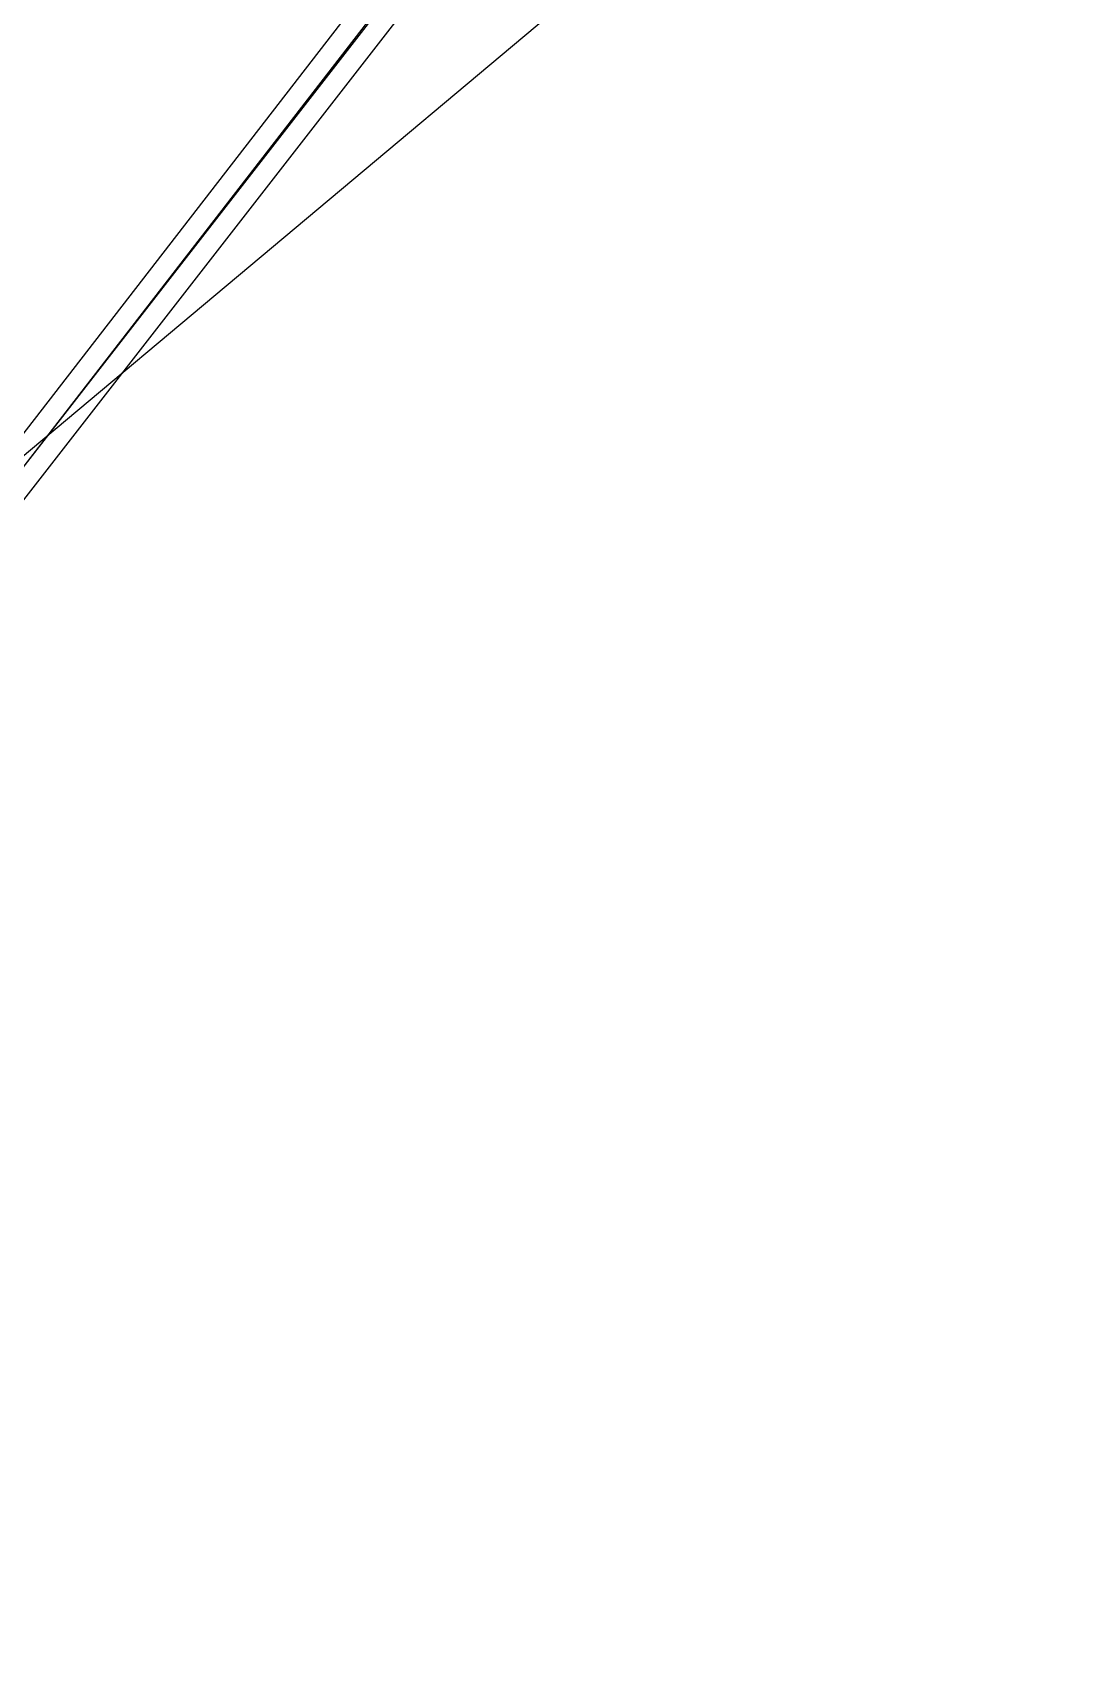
# Model space of a CAD drawing. Header units: feet. Extents: x -84 to 198, y -22 to 181.
# Drawn here: x 120.061 to 121.027, y 34.882 to 36.4 of the extents above; entities that cross this region are included whole.
import ezdxf

# ---------------------------------------------------------------- set-up
doc = ezdxf.new("R2010")
doc.units = ezdxf.units.FT
doc.layers.add('A-LINEA', color=7, linetype='CONTINUOUS')

msp = doc.modelspace()

# ---------------------------------------------------------------- linework, layer by layer
at = {"layer": 'A-LINEA'}
for points in [[(122.4, 39.0311), (119.9867, 35.9111), (119.9733, 35.9244), (122.3867, 39.0444), (122.4, 39.0444), (122.4, 39.0311)], [(122.4, 39.0311), (119.9867, 35.9111), (119.9733, 35.9244), (122.3867, 39.0444), (122.4, 39.0444), (122.4, 39.0311)], [(122.4267, 39.0178), (120, 35.8978), (119.9867, 35.9111), (122.4133, 39.0311), (122.4267, 39.0178)], [(122.4267, 39.0178), (120, 35.8978), (119.9867, 35.9111), (122.4133, 39.0311), (122.4267, 39.0178)], [(103.4533, 25.1244), (105.36, 26.1111), (107.24, 27.1511), (109.1067, 28.2444), (110.9333, 29.3778), (112.7467, 30.5511), (114.52, 31.7644), (116.2667, 33.0311), (117.9733, 34.3244), (119.6533, 35.6711), (121.3067, 37.0578)], [(103.4533, 25.1244), (105.36, 26.1111), (107.24, 27.1511), (109.1067, 28.2444), (110.9333, 29.3778), (112.7467, 30.5511), (114.52, 31.7644), (116.2667, 33.0311), (117.9733, 34.3244), (119.6533, 35.6711), (121.3067, 37.0578)]]:
    msp.add_lwpolyline(points, dxfattribs=at)

doc.saveas('drawing.dxf')
